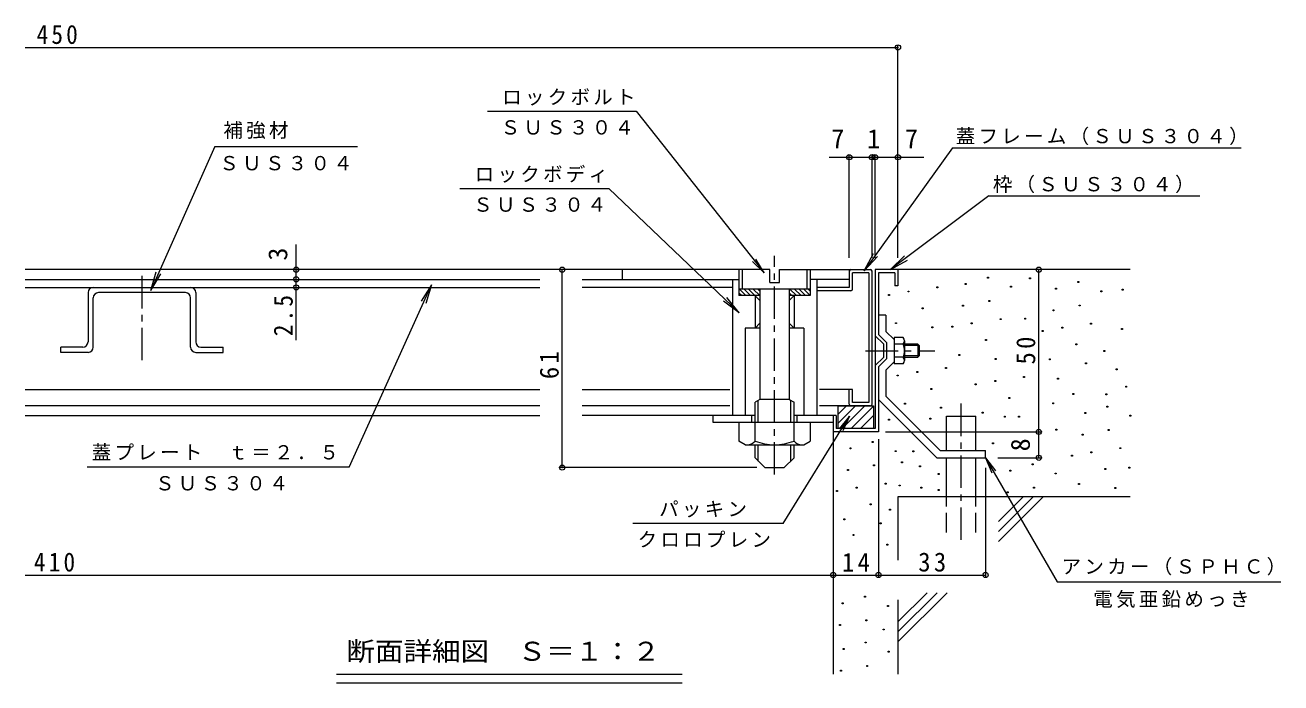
# Model space of a CAD drawing. Units: millimetres, scale not verified. Extents: x -343 to 376, y -273 to 227.
# Drawn here: x -11.4 to 375.6, y 24.5 to 227.2 of the extents above; entities that cross this region are included whole.
import ezdxf
from ezdxf.enums import TextEntityAlignment as Align

# ---------------------------------------------------------------- set-up
doc = ezdxf.new("R2010")
doc.units = ezdxf.units.MM
doc.header["$LTSCALE"] = 2
doc.header["$PDMODE"] = 32
doc.header["$PDSIZE"] = 1.6
doc.linetypes.add('CHAIN1', pattern=[8, 5, -1, 1, -1])
doc.linetypes.add('DASHED3', pattern=[4, 3, -1])
for name, color, linetype, lineweight in [('D-0', 7, 'Continuous', 9), ('D-1', 2, 'Continuous', 9), ('D-2', 3, 'Continuous', 9), ('D-4', 7, 'Continuous', 9), ('D-6', 6, 'Continuous', 5)]:
    doc.layers.add(name, color=color, linetype=linetype, lineweight=lineweight)
doc.styles.add('ＭＳ ゴシック', font='')
doc.styles.get('ＭＳ ゴシック').set_extended_font_data('MS Gothic')

msp = doc.modelspace()

# ---------------------------------------------------------------- linework, layer by layer
at = {"layer": 'D-0'}
for points in [[(278.336, 147.25), (278.336, 147.55), (278.636, 147.55), (278.636, 147.25)], [(285.192, 149.274), (285.192, 149.574), (285.492, 149.574), (285.492, 149.274)], [(298.201, 149.016), (298.201, 149.316), (298.501, 149.316), (298.501, 149.016)], [(313.076, 147.894), (313.076, 148.194), (313.376, 148.194), (313.376, 147.894)], [(254.729, 143.928), (254.729, 144.228), (255.029, 144.228), (255.029, 143.928)], [(260.734, 144.963), (260.734, 145.263), (261.034, 145.263), (261.034, 144.963)], [(269.638, 146.205), (269.638, 146.505), (269.938, 146.505), (269.938, 146.205)], [(292.278, 146.422), (292.278, 146.722), (292.578, 146.722), (292.578, 146.422)], [(306.22, 145.869), (306.22, 146.169), (306.52, 146.169), (306.52, 145.869)], [(320.163, 145.041), (320.163, 145.341), (320.462, 145.341), (320.462, 145.041)], [(326.706, 145.565), (326.706, 145.865), (327.006, 145.865), (327.006, 145.565)], [(265.082, 139.786), (265.082, 140.087), (265.382, 140.087), (265.382, 139.786)], [(277.531, 140.578), (277.531, 140.878), (277.831, 140.878), (277.831, 140.578)], [(285.606, 142.027), (285.606, 142.327), (285.906, 142.327), (285.906, 142.027)], [(305.415, 139.197), (305.415, 139.497), (305.715, 139.497), (305.715, 139.197)], [(313.491, 140.647), (313.491, 140.947), (313.79, 140.947), (313.79, 140.647)], [(256.915, 135.208), (256.915, 135.508), (257.215, 135.508), (257.215, 135.208)], [(280.223, 135.194), (280.223, 135.494), (280.522, 135.494), (280.522, 135.194)], [(289.126, 136.437), (289.126, 136.737), (289.426, 136.737), (289.426, 136.437)], [(296.682, 136.592), (296.682, 136.892), (296.982, 136.892), (296.982, 136.592)], [(268.096, 133.966), (268.096, 134.266), (268.396, 134.266), (268.396, 133.966)], [(274.218, 134.159), (274.218, 134.459), (274.518, 134.459), (274.518, 134.159)], [(302.102, 132.778), (302.102, 133.078), (302.402, 133.078), (302.402, 132.778)], [(308.107, 133.814), (308.107, 134.114), (308.407, 134.114), (308.407, 133.814)], [(317.011, 135.056), (317.011, 135.356), (317.311, 135.356), (317.311, 135.056)], [(326.568, 133.417), (326.568, 133.717), (326.868, 133.717), (326.868, 133.417)], [(284.571, 130.018), (284.571, 130.318), (284.871, 130.318), (284.871, 130.018)], [(312.455, 128.637), (312.455, 128.937), (312.755, 128.937), (312.755, 128.637)], [(276.403, 125.439), (276.403, 125.739), (276.703, 125.739), (276.703, 125.439)], [(287.585, 124.197), (287.585, 124.497), (287.885, 124.497), (287.885, 124.197)], [(304.288, 124.059), (304.288, 124.359), (304.588, 124.359), (304.588, 124.059)], [(321.047, 126.653), (321.047, 126.953), (321.347, 126.953), (321.347, 126.653)], [(263.426, 120.116), (263.426, 120.416), (263.726, 120.416), (263.726, 120.116)], [(272.329, 121.358), (272.329, 121.658), (272.629, 121.658), (272.629, 121.358)], [(315.469, 122.816), (315.469, 123.116), (315.769, 123.116), (315.769, 122.816)], [(324.912, 120.994), (324.912, 121.294), (325.212, 121.294), (325.212, 120.994)], [(257.421, 119.08), (257.421, 119.38), (257.721, 119.38), (257.721, 119.08)], [(281.44, 116.319), (281.44, 116.619), (281.74, 116.619), (281.74, 116.319)], [(287.445, 117.355), (287.445, 117.655), (287.745, 117.655), (287.745, 117.355)], [(296.349, 118.597), (296.349, 118.897), (296.649, 118.897), (296.649, 118.597)], [(306.828, 118.095), (306.828, 118.395), (307.128, 118.395), (307.128, 118.095)], [(267.774, 114.939), (267.774, 115.239), (268.074, 115.239), (268.074, 114.939)], [(291.793, 112.178), (291.793, 112.478), (292.093, 112.478), (292.093, 112.178)], [(311.522, 113.401), (311.522, 113.701), (311.822, 113.701), (311.822, 113.401)], [(321.737, 113.263), (321.737, 113.563), (322.037, 113.563), (322.037, 113.263)], [(327.811, 115.61), (327.811, 115.91), (328.111, 115.91), (328.111, 115.61)], [(259.607, 110.361), (259.607, 110.661), (259.907, 110.661), (259.907, 110.361)], [(270.788, 109.118), (270.788, 109.418), (271.088, 109.418), (271.088, 109.118)], [(305.31, 110.502), (305.31, 110.803), (305.61, 110.803), (305.61, 110.502)], [(322.049, 109.518), (322.049, 109.818), (322.349, 109.818), (322.349, 109.518)], [(254.733, 105.464), (254.733, 105.764), (255.033, 105.764), (255.033, 105.464)], [(267.433, 105.74), (267.433, 106.04), (267.733, 106.04), (267.733, 105.74)], [(283.626, 107.6), (283.626, 107.9), (283.926, 107.9), (283.926, 107.6)], [(290.417, 106.361), (290.417, 106.661), (290.717, 106.661), (290.717, 106.361)], [(294.807, 106.357), (294.807, 106.657), (295.107, 106.657), (295.107, 106.357)], [(315.193, 107.494), (315.193, 107.794), (315.493, 107.794), (315.493, 107.494)], [(329.135, 106.666), (329.135, 106.966), (329.435, 106.966), (329.435, 106.666)], [(306.276, 102.358), (306.276, 102.658), (306.576, 102.658), (306.576, 102.358)], [(314.388, 100.822), (314.388, 101.122), (314.688, 101.122), (314.688, 100.822)], [(322.463, 102.271), (322.463, 102.571), (322.763, 102.571), (322.763, 102.271)], [(242.859, 96.589), (242.859, 96.889), (243.159, 96.889), (243.159, 96.589)], [(249.715, 98.613), (249.715, 98.913), (250.015, 98.913), (250.015, 98.613)], [(286.759, 98.217), (286.759, 98.517), (287.059, 98.517), (287.059, 98.217)], [(325.983, 96.681), (325.983, 96.981), (326.283, 96.981), (326.283, 96.681)], [(256.801, 95.76), (256.801, 96.06), (257.101, 96.06), (257.101, 95.76)], [(262.187, 95.663), (262.187, 95.963), (262.487, 95.963), (262.487, 95.663)], [(311.075, 94.403), (311.075, 94.703), (311.375, 94.703), (311.375, 94.403)], [(317.08, 95.438), (317.08, 95.738), (317.38, 95.738), (317.38, 95.438)], [(242.054, 89.917), (242.054, 90.217), (242.354, 90.217), (242.354, 89.917)], [(250.129, 91.366), (250.129, 91.666), (250.429, 91.666), (250.429, 91.366)], [(258.736, 92.35), (258.736, 92.65), (259.036, 92.65), (259.036, 92.35)], [(264.258, 91.108), (264.258, 91.408), (264.558, 91.408), (264.558, 91.108)], [(270.056, 88.761), (270.056, 89.061), (270.356, 89.061), (270.356, 88.761)], [(292.142, 89.704), (292.142, 90.004), (292.442, 90.004), (292.442, 89.704)], [(298.998, 91.729), (298.998, 92.029), (299.298, 92.029), (299.298, 91.729)], [(306.084, 88.876), (306.084, 89.176), (306.384, 89.176), (306.384, 88.876)], [(321.428, 90.262), (321.428, 90.562), (321.728, 90.562), (321.728, 90.262)], [(328.777, 90.625), (328.777, 90.925), (329.077, 90.925), (329.077, 90.625)], [(253.65, 85.775), (253.65, 86.075), (253.949, 86.075), (253.949, 85.775)], [(258.046, 85.172), (258.046, 85.472), (258.346, 85.472), (258.346, 85.172)], [(313.26, 85.683), (313.26, 85.983), (313.56, 85.983), (313.56, 85.683)], [(238.741, 83.498), (238.741, 83.798), (239.041, 83.798), (239.041, 83.498)], [(244.746, 84.533), (244.746, 84.833), (245.046, 84.833), (245.046, 84.533)], [(264.672, 84.482), (264.672, 84.782), (264.972, 84.782), (264.972, 84.482)], [(270.056, 83.791), (270.056, 84.092), (270.356, 84.092), (270.356, 83.791)], [(291.337, 83.032), (291.337, 83.332), (291.637, 83.332), (291.637, 83.032)], [(299.412, 84.482), (299.412, 84.782), (299.712, 84.782), (299.712, 84.482)], [(324.442, 84.441), (324.442, 84.741), (324.742, 84.741), (324.742, 84.441)], [(249.094, 79.356), (249.094, 79.656), (249.394, 79.656), (249.394, 79.356)], [(255.055, 77.718), (255.055, 78.018), (255.355, 78.018), (255.355, 77.718)], [(240.927, 74.778), (240.927, 75.078), (241.227, 75.078), (241.227, 74.778)], [(252.108, 73.536), (252.108, 73.836), (252.408, 73.836), (252.408, 73.536)], [(243.782, 69.941), (243.782, 70.241), (244.082, 70.241), (244.082, 69.941)], [(254.227, 66.95), (254.227, 67.25), (254.527, 67.25), (254.527, 66.95)], [(247.302, 50.869), (247.302, 51.169), (247.602, 51.169), (247.602, 50.869)], [(240.446, 48.844), (240.446, 49.144), (240.746, 49.144), (240.746, 48.844)], [(254.388, 48.016), (254.388, 48.316), (254.688, 48.316), (254.688, 48.016)], [(247.716, 43.621), (247.716, 43.921), (248.016, 43.921), (248.016, 43.621)], [(239.64, 42.172), (239.64, 42.472), (239.94, 42.472), (239.94, 42.172)], [(253.122, 40.792), (253.122, 41.092), (253.422, 41.092), (253.422, 40.792)], [(240.722, 34.764), (240.722, 35.064), (241.022, 35.064), (241.022, 34.764)], [(247.578, 36.788), (247.578, 37.088), (247.878, 37.088), (247.878, 36.788)], [(254.664, 33.935), (254.664, 34.236), (254.964, 34.236), (254.964, 33.935)], [(239.916, 28.092), (239.916, 28.392), (240.216, 28.392), (240.216, 28.092)], [(247.992, 29.541), (247.992, 29.841), (248.292, 29.841), (248.292, 29.541)]]:
    msp.add_lwpolyline(points, close=True, dxfattribs=at)
at = {"layer": 'D-1'}
for p, q in [((250.635, 151.862), (250.635, 102.862)), ((257.635, 151.862), (250.635, 151.862)), ((257.635, 151.862), (257.635, 146.862)), ((251.635, 150.862), (251.635, 131.862)), ((256.635, 150.862), (251.635, 150.862)), ((256.635, 150.862), (256.635, 146.862)), ((257.635, 146.862), (256.635, 146.862)), ((253.935, 137.862), (251.635, 137.862)), ((253.935, 137.862), (253.935, 132.815)), ((251.635, 131.862), (254.135, 129.362)), ((253.935, 132.815), (256.435, 130.315)), ((250.635, 131.448), (253.135, 128.948)), ((253.135, 128.948), (253.135, 124.777)), ((254.135, 129.362), (254.135, 124.362)), ((259.26, 130.912), (256.435, 130.912)), ((256.435, 130.912), (256.435, 122.812)), ((259.26, 128.892), (256.435, 128.892)), ((259.635, 129.902), (259.635, 123.823)), ((263.756, 128.862), (259.635, 128.862)), ((264.135, 128.483), (259.635, 128.483)), ((263.756, 128.862), (263.756, 124.862)), ((264.135, 128.483), (263.756, 128.862)), ((264.135, 128.483), (264.135, 125.241)), ((253.135, 124.777), (250.635, 122.277)), ((254.135, 124.362), (251.635, 121.862)), ((259.26, 124.833), (256.435, 124.833)), ((264.135, 125.241), (259.635, 125.241)), ((259.635, 124.862), (263.756, 124.862)), ((264.135, 125.241), (263.756, 124.862)), ((251.635, 121.862), (251.635, 101.862)), ((256.435, 123.41), (253.935, 120.91)), ((253.935, 120.91), (253.935, 112.815)), ((259.26, 122.812), (256.435, 122.812)), ((253.935, 112.815), (270.588, 96.162)), ((239.135, 107.239), (241.758, 109.862)), ((239.135, 104.411), (244.587, 109.862)), ((239.135, 109.862), (239.135, 102.862)), ((239.135, 109.862), (250.135, 109.862)), ((240.415, 102.862), (247.415, 109.862)), ((243.244, 102.862), (250.135, 109.754)), ((250.135, 109.862), (250.135, 102.862)), ((251.635, 111.862), (269.635, 93.862)), ((238.635, 106.862), (237.635, 106.862)), ((237.635, 106.862), (237.635, 101.862)), ((238.635, 106.862), (238.635, 102.862)), ((246.072, 102.862), (250.135, 106.925)), ((251.635, 101.862), (237.635, 101.862)), ((250.635, 102.862), (238.635, 102.862)), ((269.635, 93.862), (284.635, 93.862)), ((270.588, 96.162), (284.635, 96.162)), ((284.635, 93.862), (284.635, 96.162))]:
    msp.add_line(p, q, dxfattribs=at)
at = {"layer": 'D-1', "linetype": 'CHAIN1'}
msp.add_line((247.669, 126.862), (269.032, 126.862), dxfattribs=at)
at = {"layer": 'D-1'}
for centre, radius, start, end in [((258.087, 129.902), 1.548, 319.24529, 40.75453), ((253.961, 126.862), 5.674, 339.04448, 20.95552), ((258.087, 123.823), 1.548, 319.24486, 40.75514)]:
    msp.add_arc(centre, radius, start, end, dxfattribs=at)
at = {"layer": 'D-2', "linetype": 'CHAIN1'}
for p, q in [((219.597, 88.679), (219.597, 156.153)), ((24.635, 149.918), (24.635, 123.909))]:
    msp.add_line(p, q, dxfattribs=at)
at = {"layer": 'D-2'}
for p, q in [((218.097, 151.862), (-11.351, 151.862)), ((172.635, 151.862), (172.635, 148.862)), ((208.597, 151.862), (208.597, 143.862)), ((209.597, 151.862), (209.597, 145.862)), ((218.097, 147.862), (218.097, 151.862)), ((221.097, 151.862), (249.135, 151.862)), ((229.597, 151.862), (229.597, 145.862)), ((230.597, 151.862), (230.597, 143.862)), ((242.635, 151.862), (242.635, 146.362)), ((249.635, 110.362), (249.635, 151.362)), ((-11.351, 148.862), (147.314, 148.862)), ((160.352, 148.862), (208.597, 148.862)), ((206.597, 148.862), (206.597, 106.862)), ((242.635, 148.862), (230.597, 148.862)), ((232.597, 148.862), (232.597, 106.862)), ((248.635, 150.862), (243.635, 150.862)), ((243.635, 145.862), (243.635, 150.862)), ((248.635, 150.862), (248.635, 110.862)), ((-11.351, 146.362), (147.314, 146.362)), ((8.035, 144.762), (8.035, 129.562)), ((38.035, 144.762), (11.235, 144.762)), ((41.235, 144.762), (41.235, 129.562)), ((206.597, 146.362), (160.352, 146.362)), ((230.559, 145.862), (208.597, 145.862)), ((209.372, 143.862), (208.597, 144.638)), ((215.097, 143.862), (208.597, 143.862)), ((210.787, 143.862), (208.787, 145.862)), ((212.201, 143.862), (210.201, 145.862)), ((215.097, 142.38), (211.615, 145.862)), ((215.029, 143.862), (213.029, 145.862)), ((213.597, 143.862), (213.597, 133.862)), ((213.597, 143.862), (213.606, 143.853)), ((215.097, 145.209), (214.443, 145.862)), ((215.097, 145.862), (215.097, 111.863)), ((224.097, 145.862), (224.097, 111.863)), ((224.929, 143.862), (224.097, 144.694)), ((230.559, 143.862), (224.097, 143.862)), ((225.597, 143.862), (224.097, 142.362)), ((226.343, 143.862), (224.343, 145.862)), ((225.597, 143.862), (225.597, 133.862)), ((227.757, 143.862), (225.757, 145.862)), ((229.171, 143.862), (227.171, 145.862)), ((230.586, 143.862), (228.586, 145.862)), ((230.597, 145.265), (230, 145.862)), ((242.635, 146.362), (232.597, 146.362)), ((243.135, 145.362), (232.597, 145.362)), ((9.635, 127.962), (9.635, 143.162)), ((39.635, 127.962), (39.635, 143.162)), ((215.097, 133.862), (210.597, 133.862)), ((210.597, 133.862), (210.597, 106.862)), ((213.597, 133.862), (215.097, 135.363)), ((225.597, 133.862), (224.097, 135.363)), ((228.597, 133.862), (224.097, 133.862)), ((228.597, 133.862), (228.597, 106.862)), ((-0.365, 126.362), (-0.365, 127.962)), ((6.435, 127.962), (-0.365, 127.962)), ((42.835, 127.962), (49.635, 127.962)), ((49.635, 126.362), (49.635, 127.962)), ((8.035, 126.362), (-0.365, 126.362)), ((41.235, 126.362), (49.635, 126.362)), ((-11.351, 114.862), (147.314, 114.862)), ((160.352, 114.862), (205.771, 114.862)), ((242.635, 110.362), (242.635, 114.862)), ((147.314, 109.862), (-11.351, 109.862)), ((205.771, 109.862), (160.352, 109.862)), ((215.097, 111.863), (213.597, 110.997)), ((213.597, 104.862), (213.597, 110.997)), ((214.597, 104.862), (214.597, 111.574)), ((224.097, 111.863), (215.097, 111.863)), ((224.097, 111.863), (225.597, 110.997)), ((224.597, 104.862), (224.597, 111.574)), ((225.597, 104.862), (225.597, 110.997)), ((249.135, 109.862), (233.441, 109.862)), ((-11.351, 106.862), (147.314, 106.862)), ((213.597, 106.862), (160.352, 106.862)), ((200.559, 106.862), (200.559, 104.862)), ((200.559, 104.862), (237.635, 104.862)), ((208.597, 104.862), (208.597, 99.017)), ((212.597, 104.862), (212.597, 106.862)), ((213.597, 99.017), (213.597, 104.862)), ((237.635, 106.862), (225.597, 106.862)), ((225.597, 99.017), (225.597, 104.862)), ((226.597, 104.862), (226.597, 106.862)), ((230.597, 104.862), (230.597, 99.017)), ((210.597, 97.862), (208.597, 99.017)), ((210.597, 97.862), (228.597, 97.862)), ((213.597, 93.862), (213.597, 97.863)), ((214.597, 92.863), (214.597, 97.863)), ((224.597, 92.863), (224.597, 97.863)), ((228.597, 97.862), (230.597, 99.017)), ((216.597, 90.863), (213.597, 93.862)), ((216.597, 90.863), (222.597, 90.863))]:
    msp.add_line(p, q, dxfattribs=at)
for points in [[(218.097, 147.862), (221.097, 147.862), (221.097, 151.862)], [(248.635, 110.862), (243.635, 110.862), (243.635, 114.862), (233.441, 114.862)], [(222.597, 90.863), (225.597, 93.862), (225.597, 97.863)]]:
    msp.add_lwpolyline(points, dxfattribs=at)
for centre, radius, start, end in [((243.135, 151.362), 0.5, 90, 180), ((249.135, 151.362), 0.5, 0, 90), ((9.635, 144.762), 1.6, 90, 180), ((11.235, 143.162), 1.6, 90, 180), ((38.035, 143.162), 1.6, 0, 90), ((39.635, 144.762), 1.6, 0, 90), ((243.135, 145.862), 0.5, 270, 0), ((6.435, 129.562), 1.6, 270, 0), ((8.035, 127.962), 1.6, 270, 0), ((41.235, 127.962), 1.6, 180, 270), ((42.835, 129.562), 1.6, 180, 270), ((243.135, 110.362), 0.5, 180, 270), ((249.135, 110.362), 0.5, 270, 0), ((211.232, 100.862), 3, 270.00015, 322.04065), ((219.765, 114.902), 17.04, 248.7785, 269.43475), ((219.429, 114.902), 17.04, 270.56525, 291.2215), ((227.962, 100.862), 3, 217.95935, 269.99985), ((226.962, 100.862), 3, 270.00015, 270.00017)]:
    msp.add_arc(centre, radius, start, end, dxfattribs=at)
at = {"layer": 'D-4'}
for p, q in [((257.635, 155.461), (257.635, 220.927)), ((-11.351, 220.327), (257.635, 220.327)), ((47.079, 189.777), (91.093, 189.777)), ((236.405, 186.507), (265.568, 186.507)), ((242.635, 155.461), (242.635, 187.107)), ((249.635, 155.461), (249.635, 187.107)), ((250.635, 155.461), (250.635, 187.107)), ((274.426, 189.358), (363.426, 189.358)), ((285.649, 174.563), (350.649, 174.563)), ((72.205, 130.111), (72.205, 159.624)), ((216.435, 150.839), (213.869, 155.131)), ((247.227, 151.534), (251.336, 155.906)), ((255.37, 151.873), (260.6, 154.814)), ((72.205, 151.862), (72.805, 151.862)), ((154.162, 90.863), (154.162, 151.862)), ((301.028, 93.862), (301.028, 151.862)), ((27.366, 145.402), (30.497, 150.521)), ((72.205, 148.862), (72.805, 148.862)), ((88.513, 91.001), (113.866, 147.211)), ((113.866, 147.211), (110.706, 142.111)), ((113.866, 147.211), (112.134, 141.467)), ((72.205, 146.362), (72.805, 146.362)), ((208.682, 138.59), (204.916, 143.261)), ((222.289, 73.59), (242.648, 106.688)), ((242.648, 106.688), (239.495, 102.808)), ((242.648, 106.688), (240.607, 102.124)), ((253.818, 101.862), (301.628, 101.862)), ((251.635, 99.61), (251.635, 57.127)), ((284.635, 93.862), (287.679, 89.896)), ((284.635, 93.862), (286.548, 89.243)), ((288.419, 93.862), (301.628, 93.862)), ((88.513, 91.001), (7.752, 91.001)), ((214.167, 90.863), (153.562, 90.863)), ((284.635, 90.769), (284.635, 57.127)), ((222.289, 73.59), (175.977, 73.59)), ((-11.351, 57.727), (284.635, 57.727)), ((84.625, 27.162), (191.18, 27.162)), ((84.625, 24.49), (191.18, 24.49))]:
    msp.add_line(p, q, dxfattribs=at)
for points in [[(131.109, 200.675), (176.962, 200.675), (216.435, 150.839), (212.845, 154.32)], [(47.079, 189.777), (27.366, 145.402), (29.066, 151.157)], [(274.426, 189.358), (247.227, 151.534), (250.064, 156.821)], [(122.648, 176.88), (168.501, 176.88), (208.682, 138.59), (203.835, 142.127)], [(285.649, 174.563), (255.37, 151.873), (259.661, 156.067)], [(284.635, 93.862), (306.706, 55.634), (375.638, 55.634)]]:
    msp.add_lwpolyline(points, dxfattribs=at)
for p in [(257.635, 220.327), (242.635, 186.507), (249.635, 186.507), (250.635, 186.507), (257.635, 186.507), (72.205, 151.862), (154.162, 151.862), (301.028, 151.862), (72.205, 148.862), (72.205, 146.362), (301.028, 101.862), (301.028, 93.862), (154.162, 90.863), (237.635, 57.727), (251.635, 57.727), (284.635, 57.727)]:
    msp.add_point(p, dxfattribs=at)
at = {"layer": 'D-6'}
for p, q in [((329.158, 151.862), (257.635, 151.862)), ((272.635, 106.718), (281.635, 106.718)), ((272.635, 96.162), (272.635, 106.718)), ((281.635, 96.162), (281.635, 106.718)), ((237.635, 101.862), (237.635, 27.162)), ((272.635, 81.862), (272.635, 93.862)), ((281.635, 81.862), (281.635, 93.862)), ((329.158, 81.862), (257.635, 81.862)), ((257.635, 81.862), (257.635, 62.331)), ((296.225, 81.862), (288.576, 74.214)), ((299.284, 81.862), (288.576, 71.154)), ((302.344, 81.862), (288.576, 68.094)), ((266.639, 52.277), (257.635, 43.273)), ((269.699, 52.277), (257.635, 40.213)), ((272.759, 52.277), (257.635, 37.153)), ((257.635, 50.106), (257.635, 27.162))]:
    msp.add_line(p, q, dxfattribs=at)
at = {"layer": 'D-6', "linetype": 'CHAIN1'}
msp.add_line((277.135, 68.575), (277.135, 111.332), dxfattribs=at)
at = {"layer": 'D-6', "linetype": 'DASHED3'}
for p, q in [((272.635, 70.851), (272.635, 81.862)), ((281.635, 70.851), (281.635, 81.862))]:
    msp.add_line(p, q, dxfattribs=at)

# ---------------------------------------------------------------- texts
at = {"layer": 'D-4', "color": 2, "style": 'ＭＳ ゴシック'}
for s, p in [('7', (237.111, 187.507)), ('1', (248.135, 187.507)), ('7', (259.81, 187.507))]:
    msp.add_text(s, height=5.865, dxfattribs=at).set_placement(p, align=Align.BOTTOM_LEFT)
for s, p in [('3', (71.205, 154.641)), ('8', (300.028, 95.862))]:
    msp.add_text(s, height=5.865, rotation=90, dxfattribs=at).set_placement(p, align=Align.BOTTOM_LEFT)
at = {"layer": 'D-4', "color": 2, "style": 'ＭＳ ゴシック', "width": 1.1}
msp.add_text('断面詳細図\u3000Ｓ＝１：２', height=5.865, dxfattribs=at).set_placement((87.642, 29.548), align=Align.BOTTOM_LEFT)
at = {"layer": 'D-4', "color": 2, "char_height": 5.865, "attachment_point": 7, "style": 'ＭＳ ゴシック'}
for s, insert in [('\\T1.27;\\W0.9;450', (-7.824, 221.327)), ('\\T1.27;\\W0.9;410', (-8.654, 58.727)), ('\\T1.27;\\W0.95;14', (240.385, 58.727)), ('\\T1.27;\\W0.95;33', (263.885, 58.727))]:
    msp.add_mtext(s, dxfattribs=dict(at, insert=insert))
at = {"layer": 'D-4', "char_height": 4.399, "attachment_point": 7, "style": 'ＭＳ ゴシック'}
for s, insert in [('\\T1.17;ロックボルト', (135.663, 202.402)), ('\\T1.17;補強材', (49.755, 192.105)), ('\\T1.17;ＳＵＳ３０４', (135.19, 193.421)), ('\\T1.17;蓋フレーム（ＳＵＳ３０４）', (275.44, 190.23)), ('\\T1.17;ＳＵＳ３０４', (48.513, 182.395)), ('\\T1.17;ロックボディ', (127.202, 178.607)), ('\\T1.17;枠（ＳＵＳ３０４）', (286.872, 175.416)), ('\\T1.17;ＳＵＳ３０４', (126.729, 169.625)), ('\\T1.17;蓋プレート\u3000ｔ＝２．５', (9.185, 93.089)), ('\\T1.17;ＳＵＳ３０４', (28.691, 83.74)), ('\\T1.17;パッキン', (184.047, 75.451)), ('\\T1.17;クロロプレン', (177.406, 66.201)), ('\\T1.17;アンカー（ＳＰＨＣ）', (308.081, 57.591)), ('\\T1.17;電気亜鉛めっき', (317.835, 47.593))]:
    msp.add_mtext(s, dxfattribs=dict(at, insert=insert))
at = {"layer": 'D-4', "color": 2, "char_height": 5.865, "attachment_point": 7, "rotation": 90, "style": 'ＭＳ ゴシック'}
for s, insert in [('\\T1.27;\\W0.9;2.5', (71.205, 131.331)), ('\\T1.27;\\W0.95;50', (300.028, 122.612)), ('\\T1.27;\\W0.95;61', (153.162, 118.112))]:
    msp.add_mtext(s, dxfattribs=dict(at, insert=insert))

doc.saveas('drawing.dxf')
